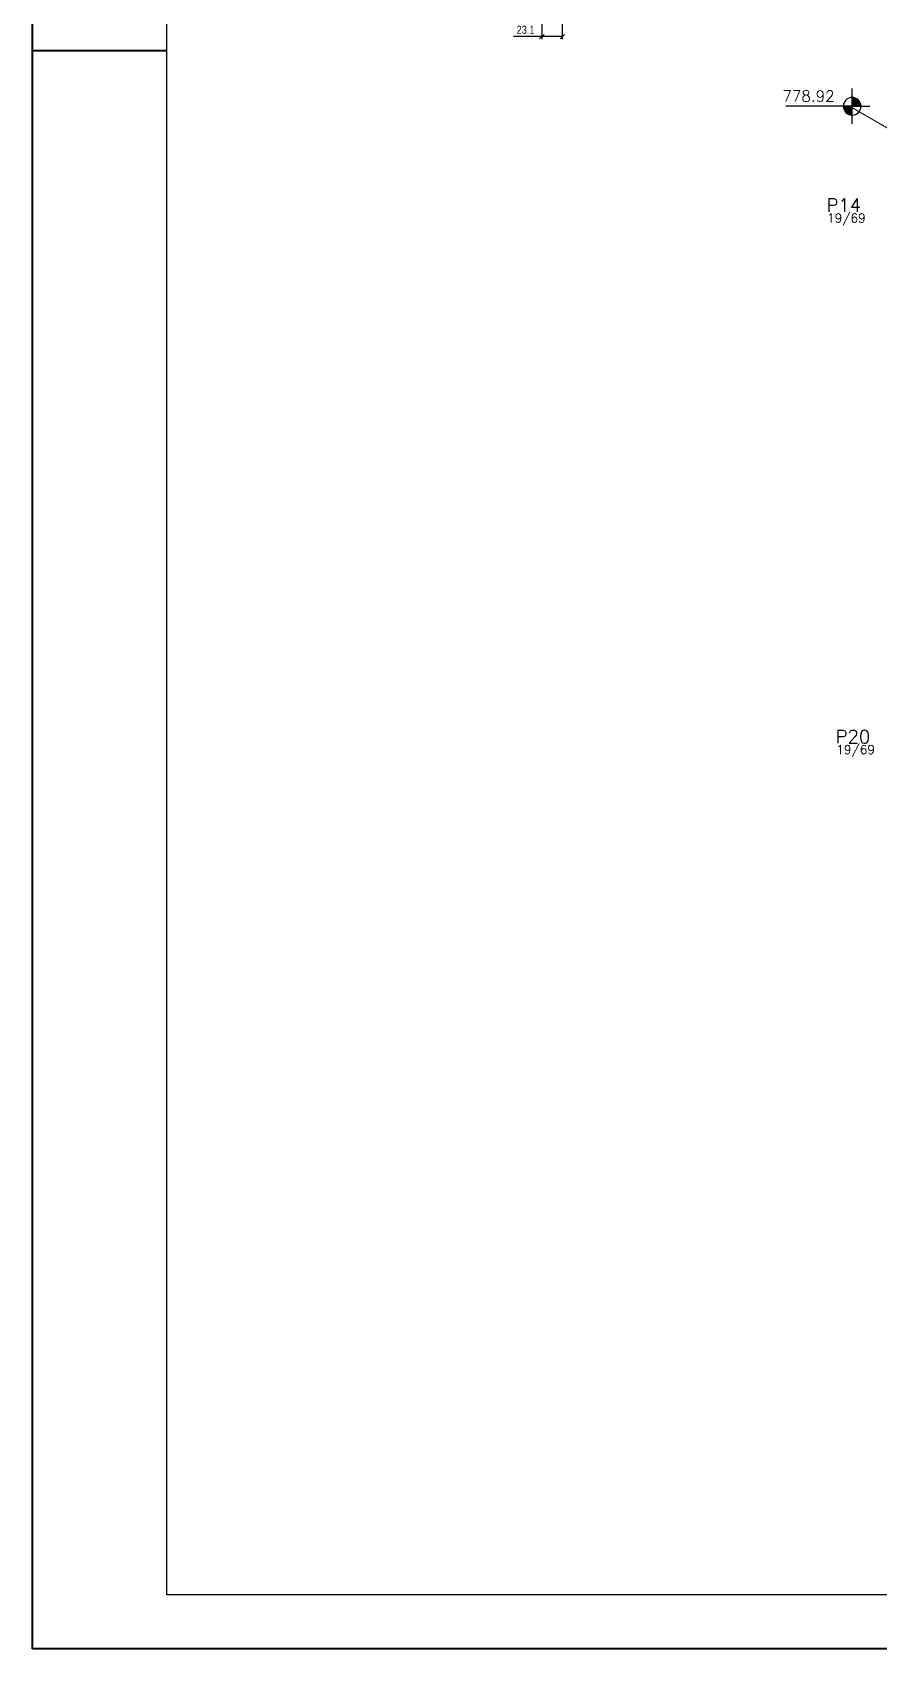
# Model space of a CAD drawing. Extents: x 8513 to 14085, y 7177 to 10799.
# Drawn here: x 8513 to 9472, y 7177 to 9009 of the extents above; entities that cross this region are included whole.
import ezdxf

# ---------------------------------------------------------------- set-up
doc = ezdxf.new("R2010")
doc.units = 0
doc.layers.add('COTA', color=241, linetype='Continuous')
for name, color, linetype, lineweight in [('EST-PILAR-TEXT', 7, 'Continuous', 9), ('EST-SIMB-Spot Elevations', 7, 'Continuous', 9), ('FOLHA', 255, 'Continuous', 40)]:
    doc.layers.add(name, color=color, linetype=linetype, lineweight=lineweight)
doc.styles.add('COTA TECNICA-50', font='techl___.ttf', dxfattribs={"height": 9})
doc.styles.add('RomanS_IV50', font='romans_IV50.ttf', dxfattribs={"height": 11.25})
doc.styles.add('RomanS_IV50_B', font='', dxfattribs={"height": 18.75})
doc.styles.add('RomanS_IV50_B_1', font='', dxfattribs={"height": 22.5})
doc.styles.get('RomanS_IV50_B').set_extended_font_data('RomanS_IV50', bold=True)
doc.styles.get('RomanS_IV50_B_1').set_extended_font_data('RomanS_IV50', bold=True)
doc.dimstyles.new('PAINEL', dxfattribs={"dimtxt": 9, "dimasz": 5, "dimexe": 3, "dimexo": 3, "dimgap": 3, "dimtad": 1, "dimdec": 1, "dimzin": 12, "dimdsep": 46, "dimtxsty": 'COTA TECNICA-50', "dimblk": 'OBLIQUE', "dimcen": 0, "dimclrd": 4, "dimclre": 4, "dimclrt": 1, "dimadec": 1, "dimazin": 3, "dimtfac": 1, "dimtdec": 1, "dimtmove": 0, "dimatfit": 3, "dimldrblk": 'OBLIQUE', "dimfxl": 1, "dimtolj": 1, "dimtzin": 12, "dimarcsym": 0})

# ---------------------------------------------------------------- blocks, each defined once
blk = doc.blocks.new('Spot Elevations - Nivel_Planta-2363176-2º PAVIMENTO')
at = {"layer": 'EST-SIMB-Spot Elevations'}
h = blk.add_hatch(color=256, dxfattribs=at)
edge = h.paths.add_edge_path(flags=0)
edge.add_line((0, 0), (-0.2, 0))
edge.add_arc((0, 0), 0.2, 90, 180, ccw=False)
edge.add_line((0, 0.2), (0, 0))
h = blk.add_hatch(color=256, dxfattribs=at)
edge = h.paths.add_edge_path(flags=0)
edge.add_line((0, 0), (0.2, 0))
edge.add_arc((0, 0), 0.2, 270, 360, ccw=False)
edge.add_line((0, -0.2), (0, 0))
at = {"layer": 'EST-SIMB-Spot Elevations', "lineweight": 30}
for p, q in [((0, -0.4), (0, 0.4)), ((0, 0), (-0.4, 0)), ((0, 0), (1.5, 0))]:
    blk.add_line(p, q, dxfattribs=at)
at = {"layer": 'EST-SIMB-Spot Elevations'}
for p, q in [((0, -0.2), (0, 0.2)), ((0, -0.15), (0, 0.15))]:
    blk.add_line(p, q, dxfattribs=at)
at = {"layer": 'EST-SIMB-Spot Elevations', "lineweight": 30}
blk.add_circle((0, 0), 0.2, dxfattribs=at)
blk = doc.blocks.new('_Oblique')
at = {"color": 0, "linetype": 'ByBlock', "lineweight": -2}
blk.add_line((-0.5, -0.5), (0.5, 0.5), dxfattribs=at)
blk = doc.blocks.new('*D248')
at = {"layer": 'COTA', "color": 4, "lineweight": -2, "transparency": 16777216}
for p, q in [((9090.3, 9021.5), (9090.3, 9000.7)), ((9113.4, 9021.6), (9113.4, 9000.7)), ((9090.3, 9003.7), (9058.3, 9003.7)), ((9113.4, 9003.7), (9090.3, 9003.7))]:
    blk.add_line(p, q, dxfattribs=at)
at = {"layer": 'Defpoints', "color": 0, "transparency": 16777216}
for p in [(9090.3, 9024.5), (9113.4, 9024.6), (9090.3, 9003.7)]:
    blk.add_point(p, dxfattribs=at)
at = {"layer": 'COTA', "color": 4, "lineweight": -2, "transparency": 16777216, "xscale": 5, "yscale": 5, "zscale": 5, "rotation": 180}
blk.add_blockref('_Oblique', (9090.3, 9003.7), dxfattribs=at)
at = {"layer": 'COTA', "color": 4, "lineweight": -2, "transparency": 16777216, "xscale": 5, "yscale": 5, "zscale": 5}
blk.add_blockref('_Oblique', (9113.4, 9003.7), dxfattribs=at)
at = {"layer": 'COTA', "color": 1, "transparency": 16777216, "insert": (9071.8, 9011.4), "char_height": 9, "attachment_point": 5, "style": 'COTA TECNICA-50'}
blk.add_mtext('\\A1;23.1', dxfattribs=at)

msp = doc.modelspace()

# ---------------------------------------------------------------- linework, layer by layer
at = {"color": 30}
for p, q in [((8665.724, 7238.346), (8665.724, 10737.67)), ((14024.446, 7238.346), (8665.724, 7238.346))]:
    msp.add_line(p, q, dxfattribs=at)
at = {"layer": 'EST-SIMB-Spot Elevations'}
for p, q in [((9438.74, 8924.795), (9441.749, 8924.795)), ((9487.172, 8896.833), (9438.74, 8924.795))]:
    msp.add_line(p, q, dxfattribs=at)
at = {"layer": 'FOLHA'}
for p, q in [((8513.315, 7177.382), (8513.315, 10798.634)), ((8513.315, 8988.008), (8665.724, 8988.008)), ((14085.41, 7177.382), (8513.315, 7177.382))]:
    msp.add_line(p, q, dxfattribs=at)

# ---------------------------------------------------------------- block references
at = {"layer": 'EST-SIMB-Spot Elevations', "extrusion": (0, 0, -1), "xscale": 49.99999999999998, "yscale": 49.99999999999998, "zscale": 49.99999999999998}
msp.add_blockref('Spot Elevations - Nivel_Planta-2363176-2º PAVIMENTO', (-9441.749, 8924.795), dxfattribs=at)

# ---------------------------------------------------------------- texts
at = {"layer": 'EST-PILAR-TEXT', "lineweight": 50, "char_height": 15, "width": 54.91559, "attachment_point": 1, "style": 'RomanS_IV50_B'}
for s, insert in [('P14', (9412.596, 8820.363)), ('P14', (9412.596, 8820.363)), ('P20', (9423.016, 8218.112)), ('P20', (9423.016, 8218.112))]:
    msp.add_mtext(s, dxfattribs=dict(at, insert=insert))
at = {"layer": 'EST-PILAR-TEXT', "lineweight": 30, "char_height": 10, "width": 58.92403, "attachment_point": 1, "style": 'RomanS_IV50'}
for insert in [(9413.352, 8803.23), (9413.352, 8803.23), (9423.771, 8200.979), (9423.771, 8200.979)]:
    msp.add_mtext('19/69', dxfattribs=dict(at, insert=insert))
at = {"layer": 'EST-SIMB-Spot Elevations', "insert": (9362.808, 8942.616), "char_height": 12.5, "width": 81.45933, "attachment_point": 1, "line_spacing_factor": 0.982397, "style": 'RomanS_IV50_B_1'}
msp.add_mtext('778.92', dxfattribs=at)

# ---------------------------------------------------------------- dimensions: what is measured, and where the dimension line sits
at = {"layer": 'COTA'}
dim = msp.add_linear_dim(base=(9090.304, 9003.75), p1=(9113.427, 9024.602), p2=(9090.304, 9024.468), dimstyle='PAINEL', dxfattribs=at)
dim.commit()
dim.dimension.update_dxf_attribs({"geometry": '*D248', "text_midpoint": (9071.823, 9011.447)})

doc.saveas('drawing.dxf')
